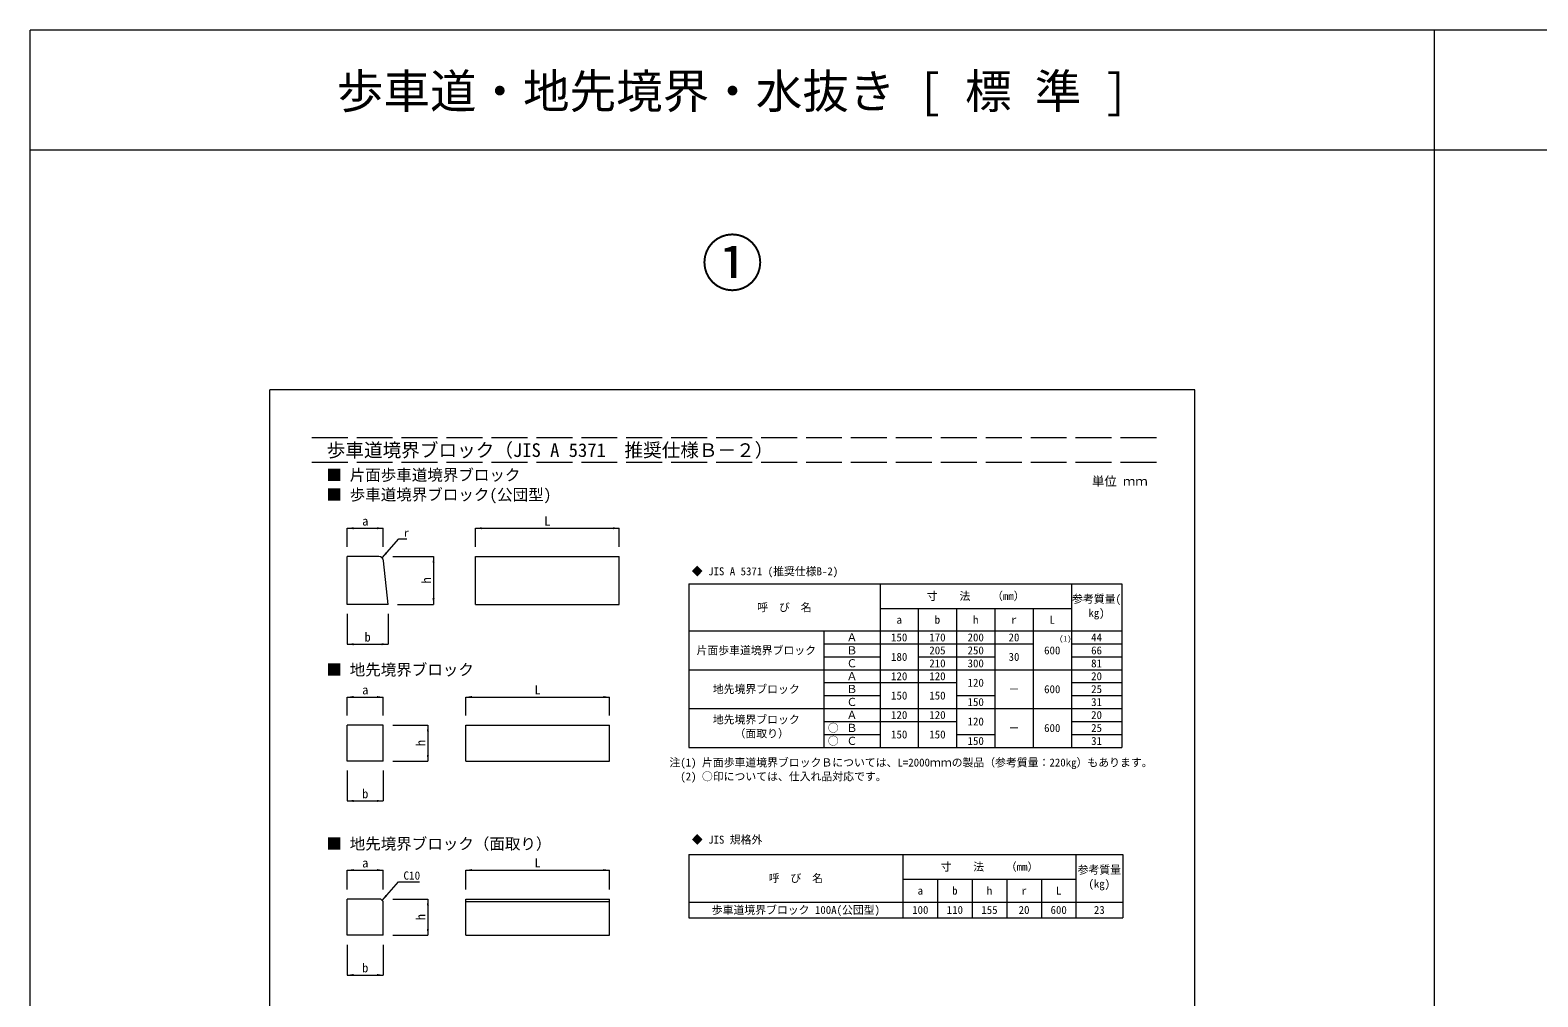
# Model space of a CAD drawing. Units: millimetres at full size; details may follow other scales. Extents: x 10998 to 40298, y -6982 to 1118.
# Drawn here: x 10998 to 17289, y -2915 to 1118 of the extents above; entities that cross this region are included whole.
import ezdxf
from ezdxf.enums import TextEntityAlignment as Align

# ---------------------------------------------------------------- set-up
doc = ezdxf.new("R2010")
doc.units = ezdxf.units.MM
doc.header["$LTSCALE"] = 25
doc.linetypes.add('DASHED', pattern=[7.5, 6, -1.5])
for name, color, linetype, lineweight in [('0_2', 7, 'Continuous', 20), ('寸法線', 7, 'Continuous', 9), ('本体', 2, 'Continuous', 20), ('枠', 5, 'Continuous', 5)]:
    doc.layers.add(name, color=color, linetype=linetype, lineweight=lineweight)
doc.styles.add('ＭＳ ゴシック', font='')
doc.styles.get('ＭＳ ゴシック').set_extended_font_data('MS Gothic')

# ---------------------------------------------------------------- blocks, each defined once
blk = doc.blocks.new('filled_arrow')
at = {"color": 0, "linetype": 'Continuous', "lineweight": -2}
blk.add_solid([(7.5, 1.25), (0, 0), (7.5, -1.25)], dxfattribs=at)

msp = doc.modelspace()

# ---------------------------------------------------------------- linework, layer by layer
at = {"layer": '0_2', "linetype": 'DASHED', "lineweight": 15}
for p, q in [((15698.09, -581.99), (12158.09, -581.99)), ((15698.09, -685.99), (12158.09, -685.99))]:
    msp.add_line(p, q, dxfattribs=at)
at = {"layer": '0_2'}
for p, q in [((13746.36, -1191.41), (15553.07, -1191.41)), ((13746.36, -1191.41), (13746.36, -1874.29)), ((14544.58, -1191.41), (14544.58, -1874.29)), ((15342.87, -1191.41), (15342.87, -1874.29)), ((15553.07, -1191.41), (15553.07, -1874.29)), ((14544.58, -1294.67), (15342.87, -1294.67)), ((14704.24, -1294.67), (14704.24, -1874.29)), ((14863.9, -1294.67), (14863.9, -1874.29)), ((15023.56, -1294.67), (15023.56, -1874.29)), ((15183.21, -1294.67), (15183.21, -1874.29)), ((13746.36, -1388.17), (15553.07, -1388.17)), ((14309.85, -1388.17), (14309.85, -1874.29)), ((14309.85, -1442.3), (15183.21, -1442.3)), ((15342.87, -1442.3), (15553.07, -1442.3)), ((14309.85, -1496.42), (14544.58, -1496.42)), ((14704.24, -1496.42), (15023.56, -1496.42)), ((15342.87, -1496.42), (15553.07, -1496.42)), ((13746.36, -1550.55), (15553.07, -1550.55)), ((14309.85, -1603.67), (14863.9, -1603.67)), ((15342.87, -1603.67), (15553.07, -1603.67)), ((14309.85, -1657.8), (14544.58, -1657.8)), ((14863.9, -1657.8), (15023.56, -1657.8)), ((15342.87, -1657.8), (15553.07, -1657.8)), ((13746.36, -1711.92), (15553.07, -1711.92)), ((14309.85, -1766.05), (14863.9, -1766.05)), ((14309.85, -1820.17), (14544.58, -1820.17)), ((14863.9, -1820.17), (15023.56, -1820.17)), ((15342.87, -1766.05), (15553.07, -1766.05)), ((15342.87, -1820.17), (15553.07, -1820.17)), ((13746.36, -1874.29), (15553.07, -1874.29)), ((13746.36, -2320.66), (15556.94, -2320.66)), ((13746.36, -2320.66), (13746.36, -2585.15)), ((14640.18, -2320.66), (14640.18, -2585.15)), ((15362.03, -2320.66), (15362.03, -2585.15)), ((15556.94, -2320.66), (15556.94, -2585.15)), ((14640.18, -2423.91), (15362.03, -2423.91)), ((14784.55, -2423.91), (14784.55, -2585.15)), ((14928.92, -2423.91), (14928.92, -2585.15)), ((15073.29, -2423.91), (15073.29, -2585.15)), ((15217.66, -2423.91), (15217.66, -2585.15)), ((13746.36, -2519.1), (15556.94, -2519.1)), ((13746.36, -2585.15), (15556.94, -2585.15))]:
    msp.add_line(p, q, dxfattribs=at)
at = {"layer": '寸法線'}
for p, q in [((12321.35, -959.8), (12471.35, -959.8)), ((12321.35, -1037.51), (12321.35, -959.8)), ((12471.35, -1037.51), (12471.35, -959.8)), ((12856.27, -959.8), (13456.27, -959.8)), ((12856.27, -1037.51), (12856.27, -959.8)), ((13456.27, -1037.51), (13456.27, -959.8)), ((12511.35, -1077.51), (12681.27, -1077.51)), ((12681.27, -1077.51), (12681.27, -1277.51)), ((12321.35, -1317.51), (12321.35, -1443.74)), ((12491.35, -1317.51), (12491.35, -1443.74)), ((12531.35, -1277.51), (12681.27, -1277.51)), ((12321.35, -1443.74), (12491.35, -1443.74)), ((12321.35, -1663.89), (12471.35, -1663.89)), ((12321.35, -1741.11), (12321.35, -1663.89)), ((12471.35, -1741.11), (12471.35, -1663.89)), ((12815.56, -1663.89), (13415.56, -1663.89)), ((12815.56, -1741.11), (12815.56, -1663.89)), ((13415.56, -1741.11), (13415.56, -1663.89)), ((12511.35, -1781.11), (12657.67, -1781.11)), ((12657.67, -1781.11), (12657.67, -1931.11)), ((12511.35, -1931.11), (12657.67, -1931.11)), ((12321.35, -1971.11), (12321.35, -2097.35)), ((12471.35, -1971.11), (12471.35, -2097.35)), ((12321.35, -2097.35), (12471.35, -2097.35)), ((12321.35, -2385.93), (12471.35, -2385.93)), ((12321.35, -2467.31), (12321.35, -2385.93)), ((12471.35, -2467.31), (12471.35, -2385.93)), ((12815.56, -2385.93), (13415.56, -2385.93)), ((12815.56, -2467.31), (12815.56, -2385.93)), ((13415.56, -2467.31), (13415.56, -2385.93)), ((12511.35, -2507.31), (12657.67, -2507.31)), ((12657.67, -2507.31), (12657.67, -2657.31)), ((12321.35, -2697.31), (12321.35, -2823.54)), ((12471.35, -2697.31), (12471.35, -2823.54)), ((12511.35, -2657.31), (12657.67, -2657.31)), ((12321.35, -2823.54), (12471.35, -2823.54))]:
    msp.add_line(p, q, dxfattribs=at)
for points in [[(12466.68, -1082.68), (12536.67, -1004.57), (12570.2, -1004.57)], [(12466.35, -2512.31), (12535.77, -2434.78), (12622.29, -2434.78)]]:
    msp.add_lwpolyline(points, dxfattribs=at)
at = {"layer": '本体'}
for p, q in [((12453.26, -1077.51), (12321.35, -1077.51)), ((12321.35, -1277.51), (12321.35, -1077.51)), ((12491.35, -1277.51), (12473.16, -1095.52)), ((12856.27, -1077.51), (13456.27, -1077.51)), ((12856.27, -1277.51), (12856.27, -1077.51)), ((13456.27, -1277.51), (13456.27, -1077.51)), ((12491.35, -1277.51), (12321.35, -1277.51)), ((12856.27, -1277.51), (13456.27, -1277.51)), ((12471.35, -1781.11), (12321.35, -1781.11)), ((12321.35, -1931.11), (12321.35, -1781.11)), ((12471.35, -1931.11), (12471.35, -1781.11)), ((12815.56, -1781.11), (13415.56, -1781.11)), ((12815.56, -1931.11), (12815.56, -1781.11)), ((13415.56, -1931.11), (13415.56, -1781.11)), ((12471.35, -1931.11), (12321.35, -1931.11)), ((12815.56, -1931.11), (13415.56, -1931.11)), ((12461.35, -2507.31), (12321.35, -2507.31)), ((12321.35, -2657.31), (12321.35, -2507.31)), ((12461.35, -2507.31), (12471.35, -2517.31)), ((12815.56, -2507.31), (13415.56, -2507.31)), ((12815.56, -2657.31), (12815.56, -2507.31)), ((13415.56, -2657.31), (13415.56, -2507.31)), ((12471.35, -2657.31), (12471.35, -2517.31)), ((12471.35, -2657.31), (12321.35, -2657.31)), ((12815.56, -2657.31), (13415.56, -2657.31))]:
    msp.add_line(p, q, dxfattribs=at)
at = {"layer": '本体', "lineweight": 9}
msp.add_line((12815.56, -2517.31), (13415.56, -2517.31), dxfattribs=at)
at = {"layer": '本体'}
msp.add_arc((12453.26, -1097.51), 20, 5.71059, 90, dxfattribs=at)
at = {"layer": '枠', "color": 1, "lineweight": 20}
for p, q in [((40298.09, 1118.01), (10998.09, 1118.01)), ((10998.09, -6981.99), (10998.09, 1118.01)), ((16858.09, -6981.99), (16858.09, 1118.01)), ((40298.09, 618.01), (10998.09, 618.01))]:
    msp.add_line(p, q, dxfattribs=at)
at = {"layer": '枠', "lineweight": 20}
for p, q in [((15858.09, -381.99), (11998.09, -381.99)), ((11998.09, -5981.99), (11998.09, -381.99)), ((15858.09, -5981.99), (15858.09, -381.99))]:
    msp.add_line(p, q, dxfattribs=at)

# ---------------------------------------------------------------- block references
at = {"layer": '寸法線', "xscale": 3.47, "yscale": 3.47}
for p in [(12321.35, -959.8), (12856.27, -959.8), (12321.35, -1443.74), (12321.35, -1663.89), (12815.56, -1663.89), (12321.35, -2097.35), (12321.35, -2385.93), (12815.56, -2385.93), (12321.35, -2823.54)]:
    msp.add_blockref('filled_arrow', p, dxfattribs=at)
for p, rotation in [((12471.35, -959.8), 180), ((13456.27, -959.8), 180), ((12466.68, -1082.68), 48.1), ((12681.27, -1077.51), 270), ((12681.27, -1277.51), 90), ((12491.35, -1443.74), 180), ((12471.35, -1663.89), 180), ((13415.56, -1663.89), 180), ((12657.67, -1781.11), 270), ((12657.67, -1931.11), 90), ((12471.35, -2097.35), 180), ((12471.35, -2385.93), 180), ((13415.56, -2385.93), 180), ((12466.35, -2512.31), 48.2), ((12657.67, -2507.31), 270), ((12657.67, -2657.31), 90), ((12471.35, -2823.54), 180)]:
    msp.add_blockref('filled_arrow', p, dxfattribs=dict(at, rotation=rotation))

# ---------------------------------------------------------------- texts
at = {"layer": '0_2', "style": 'ＭＳ ゴシック'}
msp.add_text('歩車道・地先境界・水抜き [ 標 準 ]', height=142.4, dxfattribs=at).set_placement((13928.09, 749.49), align=Align.BOTTOM_CENTER)
at = {"layer": '0_2', "color": 1, "style": 'ＭＳ ゴシック'}
msp.add_text('①', height=189.9, dxfattribs=at).set_placement((13928.09, -5.93), align=Align.BOTTOM_CENTER)
at = {"layer": '0_2', "style": 'ＭＳ ゴシック'}
msp.add_text('\u3000歩車道境界ブロック（JIS A 5371\u3000推奨仕様Ｂ－２）', height=56.96, dxfattribs=at).set_placement((12158.09, -633.99), align=Align.MIDDLE_LEFT)
for s, height, p in [('■ 片面歩車道境界ブロック', 47.47, (12234.51, -775.6)), ('単位 ｍｍ', 37.98, (15428.47, -793.99)), ('■ 歩車道境界ブロック(公団型)', 47.47, (12234.51, -857.64)), ('◆ JIS A 5371 (推奨仕様B-2)', 33.23, (13759.1, -1166.06)), ('(1)', 23.74, (15292.19, -1439.39)), ('■ 地先境界ブロック', 47.47, (12234.51, -1587.89)), ('■ 地先境界ブロック（面取り）', 47.47, (12234.51, -2314.09)), ('◆ JIS 規格外', 33.23, (13759.1, -2285.59))]:
    msp.add_text(s, height=height, dxfattribs=at).set_placement(p, align=Align.BOTTOM_LEFT)
for s, p in [('寸\u3000\u3000法\u3000\u3000（mm）', (14943.73, -1243.04)), ('呼\u3000び\u3000名', (14145.47, -1289.79)), ('a', (14624.41, -1341.42)), ('b', (14784.07, -1341.42)), ('h', (14943.73, -1341.42)), ('r', (15103.38, -1341.42)), ('L', (15263.04, -1341.42)), ('Ａ', (14427.22, -1415.23)), ('150', (14624.41, -1415.23)), ('170', (14784.07, -1415.23)), ('200', (14943.73, -1415.23)), ('20', (15103.38, -1415.23)), ('44', (15447.97, -1415.23)), ('片面歩車道境界ブロック', (14028.11, -1469.36)), ('Ｃ', (14427.22, -1523.48)), ('Ｂ', (14427.22, -1469.36)), ('180', (14624.41, -1496.42)), ('205', (14784.07, -1469.36)), ('210', (14784.07, -1523.48)), ('300', (14943.73, -1523.48)), ('250', (14943.73, -1469.36)), ('30', (15103.38, -1496.42)), ('600', (15263.04, -1469.36)), ('81', (15447.97, -1523.48)), ('66', (15447.97, -1469.36)), ('Ａ', (14427.22, -1577.11)), ('120', (14624.41, -1577.11)), ('120', (14784.07, -1577.11)), ('20', (15447.97, -1577.11)), ('地先境界ブロック', (14028.11, -1631.23)), ('Ｂ', (14427.22, -1630.73)), ('120', (14943.73, -1604.17)), ('－', (15103.38, -1631.23)), ('600', (15263.04, -1631.23)), ('25', (15447.97, -1630.73)), ('Ｃ', (14427.22, -1684.86)), ('150', (14624.41, -1657.8)), ('150', (14784.07, -1657.8)), ('150', (14943.73, -1684.86)), ('31', (15447.97, -1684.86)), ('Ａ', (14427.22, -1738.98)), ('120', (14624.41, -1738.98)), ('120', (14784.07, -1738.98)), ('120', (14943.73, -1766.05)), ('20', (15447.97, -1738.98)), ('○', (14349.37, -1793.11)), ('Ｂ', (14427.22, -1793.11)), ('150', (14624.41, -1820.17)), ('150', (14784.07, -1820.17)), ('－', (15103.38, -1793.11)), ('600', (15263.04, -1793.11)), ('25', (15447.97, -1793.11)), ('○', (14349.37, -1847.23)), ('Ｃ', (14427.22, -1847.23)), ('150', (14943.73, -1847.23)), ('31', (15447.97, -1847.23)), ('寸\u3000\u3000法\u3000\u3000（mm）', (15001.11, -2372.29)), ('呼\u3000び\u3000名', (14193.27, -2419.88)), ('b', (14856.74, -2471.51)), ('h', (15001.11, -2471.51)), ('a', (14712.37, -2471.51)), ('r', (15145.47, -2471.51)), ('L', (15289.84, -2471.51)), ('歩車道境界ブロック 100A(公団型)', (14193.27, -2552.12)), ('100', (14712.37, -2552.12)), ('110', (14856.74, -2552.12)), ('155', (15001.11, -2552.12)), ('20', (15145.47, -2552.12)), ('600', (15289.84, -2552.12)), ('23', (15459.48, -2552.12))]:
    msp.add_text(s, height=33.23, dxfattribs=at).set_placement(p, align=Align.MIDDLE_CENTER)
for s, p in [('参考質量(', (15345.99, -1237.96)), ('kg)', (15413.98, -1296.3)), ('\u3000\u3000地先境界ブロック\u3000\u3000', (13756.16, -1741.28)), ('\u3000（面取り）', (13892.13, -1799.61)), ('注(1) 片面歩車道境界ブロックＢについては、L=2000ｍｍの製品（参考質量：220kg）もあります。', (13665.54, -1920.54)), ('\u3000(2) ○印については、仕入れ品対応です。', (13665.54, -1978.87)), ('参考質量', (15368.83, -2368.05)), ('(kg)', (15414.16, -2426.38))]:
    msp.add_text(s, height=33.23, dxfattribs=at).set_placement(p, align=Align.TOP_LEFT)
at = {"layer": '寸法線', "style": 'ＭＳ ゴシック'}
for s, p in [('a', (12396.35, -929.8)), ('L', (13156.27, -929.8)), ('b', (12406.35, -1413.74)), ('a', (12396.35, -1633.89)), ('L', (13115.56, -1633.89)), ('b', (12396.35, -2067.35)), ('a', (12396.35, -2355.93)), ('L', (13115.56, -2355.93)), ('b', (12396.35, -2793.54))]:
    msp.add_text(s, height=37.98, dxfattribs=at).set_placement(p, align=Align.MIDDLE_CENTER)
for s, p in [('r', (12556.67, -961.37)), ('C10', (12555.77, -2391.58))]:
    msp.add_text(s, height=34.18, dxfattribs=at).set_placement(p, align=Align.TOP_LEFT)
for p in [(12651.27, -1177.51), (12627.67, -1856.11), (12627.67, -2582.31)]:
    msp.add_text('h', height=37.98, rotation=90, dxfattribs=at).set_placement(p, align=Align.MIDDLE_CENTER)

doc.saveas('drawing.dxf')
